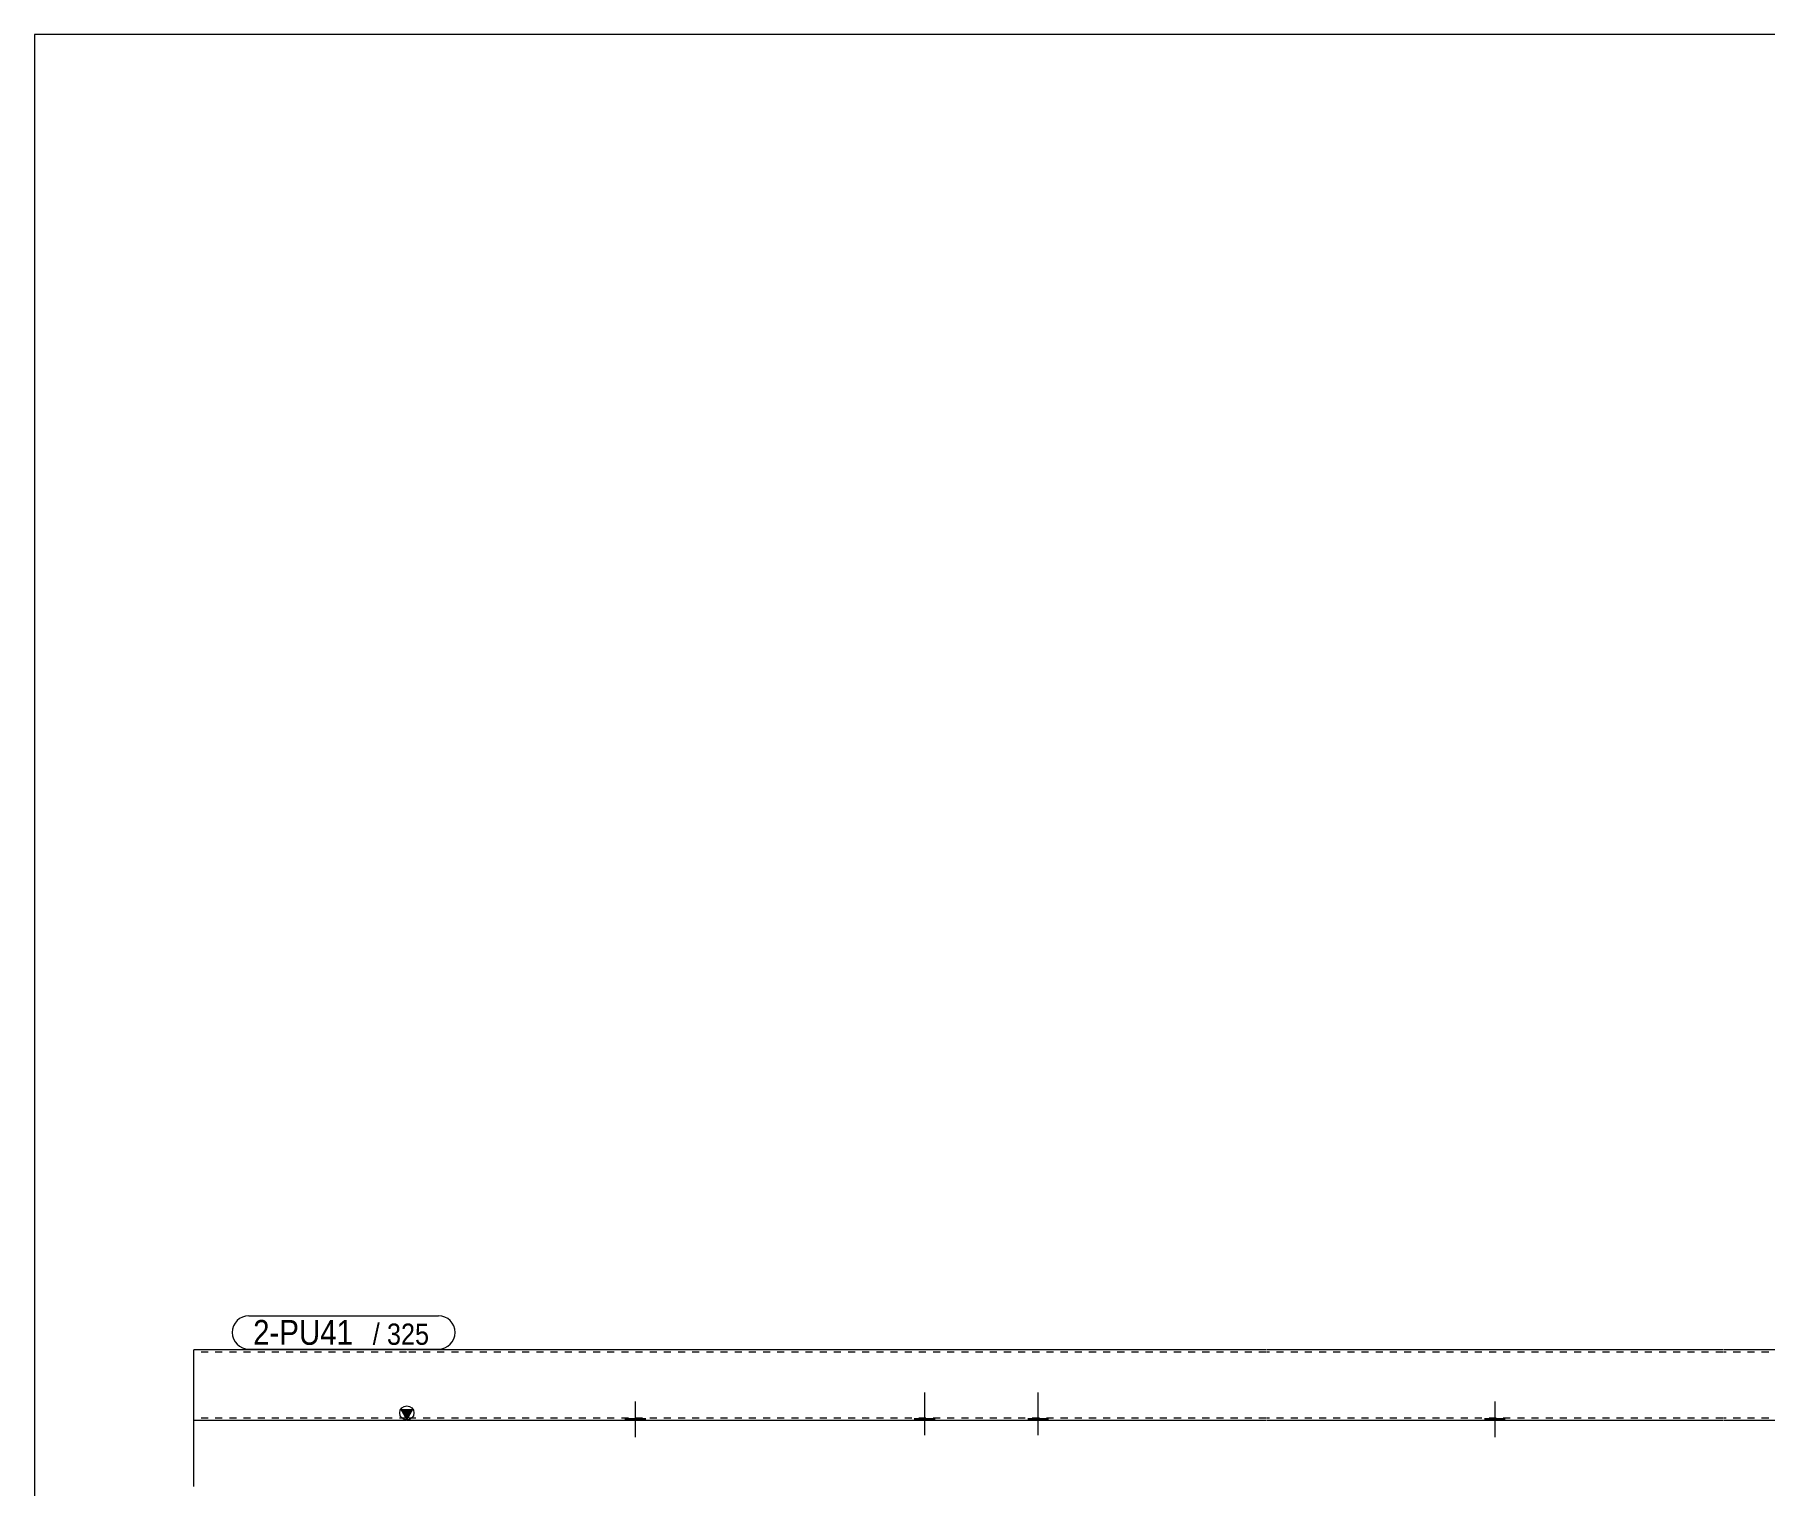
# Model space of a CAD drawing. Header units: millimetres. Extents: x 2 to 579, y 1 to 405.
# Drawn here: x 5 to 249.3, y 200.2 to 405 of the extents above; entities that cross this region are included whole.
import ezdxf

# ---------------------------------------------------------------- set-up
doc = ezdxf.new("R2010")
doc.units = ezdxf.units.MM
doc.linetypes.add('XKITLINE00', pattern=[0])
doc.linetypes.add('XKITLINE01', pattern=[4, 1, -1, 1, -1])
for name, color, linetype, lineweight in [('Bolt', 3, 'Continuous', 0), ('DrawingSheet', 5, 'Continuous', 0), ('Part', 2, 'Continuous', 0), ('PartMark', 7, 'Continuous', 0)]:
    doc.layers.add(name, color=color, linetype=linetype, lineweight=lineweight)
doc.styles.add('ARIAL', font='ARIAL.TTF')

# ---------------------------------------------------------------- blocks, each defined once
blk = doc.blocks.new('*A7')
at = {"layer": 'Bolt'}
for points in [[(129.24, 209.43), (129.24, 209.79), (132.04, 209.79), (132.04, 209.43)], [(129.24, 209.43), (129.24, 209.79), (132.04, 209.79), (132.04, 209.43)], [(145.24, 209.43), (145.24, 209.79), (148.04, 209.79), (148.04, 209.43)], [(145.24, 209.43), (145.24, 209.79), (148.04, 209.79), (148.04, 209.43)]]:
    blk.add_hatch(color=3, dxfattribs=at).paths.add_polyline_path(points, flags=17)
at = {"layer": 'Bolt', "color": 3, "linetype": 'XKITLINE00', "lineweight": 0}
for p, q in [((130.64, 213.38), (130.64, 207.38)), ((130.64, 213.38), (130.64, 207.38)), ((146.64, 213.38), (146.64, 207.38)), ((146.64, 213.38), (146.64, 207.38)), ((129.24, 209.79), (129.24, 209.43)), ((129.24, 209.79), (129.24, 209.43)), ((132.04, 209.79), (132.04, 209.43)), ((132.04, 209.79), (132.04, 209.43)), ((145.24, 209.79), (145.24, 209.43)), ((145.24, 209.79), (145.24, 209.43)), ((148.04, 209.79), (148.04, 209.43)), ((148.04, 209.79), (148.04, 209.43))]:
    blk.add_line(p, q, dxfattribs=at)
blk = doc.blocks.new('*A8')
at = {"layer": 'Bolt'}
blk.add_hatch(color=3, dxfattribs=at).paths.add_polyline_path([(88.39, 209.43), (88.39, 209.79), (91.19, 209.79), (91.19, 209.43)], flags=17)
blk.add_hatch(color=3, dxfattribs=at).paths.add_polyline_path([(88.39, 209.43), (88.39, 209.79), (91.19, 209.79), (91.19, 209.43)], flags=17)
at = {"layer": 'Bolt', "color": 3, "linetype": 'XKITLINE00', "lineweight": 0}
for p, q in [((89.79, 212.11), (89.79, 207.11)), ((89.79, 212.11), (89.79, 207.11)), ((88.39, 209.79), (88.39, 209.43)), ((88.39, 209.79), (88.39, 209.43)), ((91.19, 209.79), (91.19, 209.43)), ((91.19, 209.79), (91.19, 209.43))]:
    blk.add_line(p, q, dxfattribs=at)
blk = doc.blocks.new('*A9')
at = {"layer": 'Bolt'}
blk.add_hatch(color=3, dxfattribs=at).paths.add_polyline_path([(209.73, 209.43), (209.73, 209.79), (212.53, 209.79), (212.53, 209.43)], flags=17)
blk.add_hatch(color=3, dxfattribs=at).paths.add_polyline_path([(209.73, 209.43), (209.73, 209.79), (212.53, 209.79), (212.53, 209.43)], flags=17)
at = {"layer": 'Bolt', "color": 3, "linetype": 'XKITLINE00', "lineweight": 0}
for p, q in [((211.13, 212.11), (211.13, 207.11)), ((211.13, 212.11), (211.13, 207.11)), ((209.73, 209.79), (209.73, 209.43)), ((209.73, 209.79), (209.73, 209.43)), ((212.53, 209.79), (212.53, 209.43)), ((212.53, 209.79), (212.53, 209.43))]:
    blk.add_line(p, q, dxfattribs=at)
blk = doc.blocks.new('*A12')
at = {"layer": 'Part'}
blk.add_hatch(color=2, dxfattribs=at).paths.add_polyline_path([(56.75, 211.01), (58.35, 211.01), (57.55, 209.61)], flags=17)
at = {"layer": 'Part', "color": 2, "linetype": 'XKITLINE00', "lineweight": 0}
for p, q in [((27.5, 200.15), (27.5, 219.43)), ((57.5, 219.43), (27.5, 219.43)), ((178.84, 219.43), (57.6, 219.43)), ((243.33, 219.43), (178.94, 219.43)), ((307.81, 219.43), (243.43, 219.43)), ((57.55, 209.61), (56.75, 211.01)), ((56.75, 211.01), (58.35, 211.01)), ((58.35, 211.01), (57.55, 209.61)), ((57.5, 209.43), (27.5, 209.43)), ((178.84, 209.43), (57.6, 209.43)), ((243.33, 209.43), (178.94, 209.43)), ((307.81, 209.43), (243.43, 209.43))]:
    blk.add_line(p, q, dxfattribs=at)
at = {"layer": 'Part', "color": 7, "linetype": 'XKITLINE01', "lineweight": 0}
for p, q in [((57.5, 219.07), (27.5, 219.07)), ((178.84, 219.07), (57.6, 219.07)), ((243.33, 219.07), (178.94, 219.07)), ((307.81, 219.07), (243.43, 219.07)), ((57.5, 209.79), (27.5, 209.79)), ((178.84, 209.79), (57.6, 209.79)), ((243.33, 209.79), (178.94, 209.79)), ((307.81, 209.79), (243.43, 209.79))]:
    blk.add_line(p, q, dxfattribs=at)
at = {"layer": 'Part', "color": 2, "linetype": 'XKITLINE00', "lineweight": 0}
blk.add_circle((57.55, 210.51), 1, dxfattribs=at)
blk = doc.blocks.new('*A13')
at = {"layer": 'DrawingSheet', "color": 5, "linetype": 'XKITLINE00', "lineweight": 0}
for p, q in [((579, 405), (5, 405)), ((5, 405), (5, 5))]:
    blk.add_line(p, q, dxfattribs=at)
blk = doc.blocks.new('*A42')
at = {"layer": 'PartMark', "color": 7, "linetype": 'XKITLINE00', "lineweight": 0}
for p, q in [((35.25, 224.23), (62.01, 224.23)), ((35.25, 219.53), (62.01, 219.53))]:
    blk.add_line(p, q, dxfattribs=at)
for centre, start, end in [((35.25, 221.88), 90, 270), ((62.01, 221.88), 270, 90)]:
    blk.add_arc(centre, 2.35, start, end, dxfattribs=at)
at = {"layer": 'PartMark', "color": 1, "style": 'ARIAL', "width": 0.85}
blk.add_text('2-PU41', height=3.5, dxfattribs=at).set_placement((35.85, 220.13))
at = {"layer": 'PartMark', "color": 3, "style": 'ARIAL', "width": 0.85}
for s, p in [('/', (52.73, 220.13)), ('325', (54.74, 220.13))]:
    blk.add_text(s, height=3, dxfattribs=at).set_placement(p)

msp = doc.modelspace()

# ---------------------------------------------------------------- block references
at = {"lineweight": 0}
for name in ['*A13', '*A42', '*A7', '*A8', '*A9']:
    msp.add_blockref(name, (0, 0), dxfattribs=at)
at = {"layer": 'Part', "lineweight": 0}
msp.add_blockref('*A12', (0, 0), dxfattribs=at)

doc.saveas('drawing.dxf')
